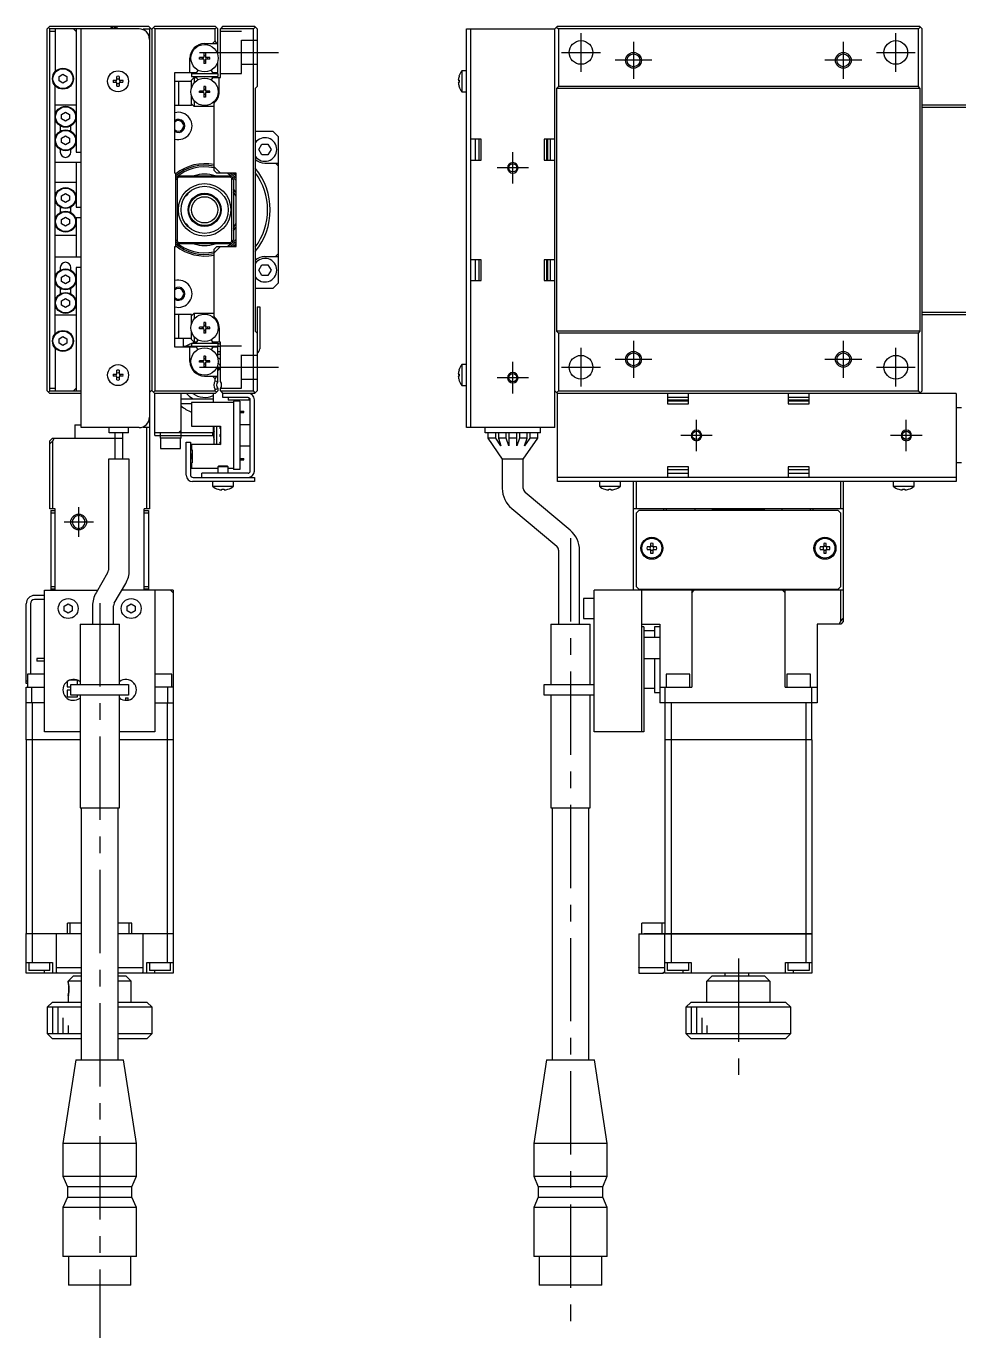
# Model space of a CAD drawing. Extents: x 0 to 726, y -8 to 415.
# Drawn here: x 375.8 to 553.5, y 80.5 to 330.5 of the extents above; entities that cross this region are included whole.
import ezdxf

# ---------------------------------------------------------------- set-up
doc = ezdxf.new("R2010")
doc.units = 0
doc.header["$LTSCALE"] = 0.5
doc.linetypes.add('CENTER', pattern=[50.8, 31.75, -6.35, 6.35, -6.35])
doc.linetypes.add('DASHED', pattern=[19.05, 12.7, -6.35])
for name, color, linetype in [('MSM_CENTER', 1, 'CENTER'), ('MSM_CONTINUOUS', 7, 'CONTINUOUS'), ('MSM_DASHED', 4, 'DASHED'), ('MSM_NARROW', 5, 'CONTINUOUS')]:
    doc.layers.add(name, color=color, linetype=linetype)

msp = doc.modelspace()

# ---------------------------------------------------------------- linework, layer by layer
at = {"layer": 'MSM_CENTER'}
for p, q in [((481.51, 321.79), (481.51, 329.19)), ((541.51, 321.79), (541.51, 329.19)), ((408.79, 325.49), (423.83, 325.49)), ((477.81, 325.49), (485.21, 325.49)), ((491.51, 327.49), (491.51, 320.49)), ((531.51, 327.49), (531.51, 320.49)), ((537.81, 325.49), (545.21, 325.49)), ((495.01, 323.99), (488.01, 323.99)), ((535.01, 323.99), (528.01, 323.99)), ((468.51, 300.49), (468.51, 306.49)), ((471.51, 303.49), (465.51, 303.49)), ((491.51, 270.49), (491.51, 263.49)), ((531.51, 270.49), (531.51, 263.49)), ((481.51, 261.79), (481.51, 269.19)), ((541.51, 261.79), (541.51, 269.19)), ((408.79, 265.49), (423.83, 265.49)), ((468.51, 260.49), (468.51, 266.49)), ((477.81, 265.49), (485.21, 265.49)), ((495.01, 266.99), (488.01, 266.99)), ((535.01, 266.99), (528.01, 266.99)), ((537.81, 265.49), (545.21, 265.49)), ((471.51, 263.49), (465.51, 263.49)), ((503.51, 249.49), (503.51, 255.49)), ((543.51, 249.49), (543.51, 255.49)), ((506.51, 252.49), (500.51, 252.49)), ((546.51, 252.49), (540.51, 252.49)), ((385.77, 233.19), (385.77, 238.79)), ((382.97, 235.99), (388.57, 235.99)), ((479.51, 232.89), (479.51, 82.36)), ((389.77, 220.49), (389.77, 80.49)), ((511.51, 152.77), (511.51, 130.63))]:
    msp.add_line(p, q, dxfattribs=at)
at = {"layer": 'MSM_CONTINUOUS'}
for p, q in [((380.27, 330.49), (379.77, 329.99)), ((380.02, 330.24), (380.27, 329.99)), ((380.27, 330.49), (399.07, 330.49)), ((392.27, 329.99), (391.77, 330.49)), ((391.77, 329.99), (392.02, 330.24)), ((391.87, 330.39), (392.07, 330.39)), ((392.37, 329.99), (392.37, 330.09)), ((392.57, 330.49), (392.57, 329.99)), ((392.77, 330.49), (393.27, 329.99)), ((392.77, 329.99), (392.77, 330.49)), ((399.77, 329.79), (399.07, 330.49)), ((399.27, 329.99), (399.42, 330.14)), ((399.77, 329.99), (400.27, 330.49)), ((400.02, 330.24), (400.27, 329.99)), ((400.27, 330.49), (411.77, 330.49)), ((411.77, 330.49), (412.27, 329.99)), ((411.77, 329.99), (412.02, 330.24)), ((413.27, 330.49), (412.77, 329.99)), ((413.27, 330.49), (419.27, 330.49)), ((419.07, 329.99), (419.42, 330.34)), ((419.27, 330.49), (419.77, 329.99)), ((476.51, 329.99), (477.01, 330.49)), ((476.86, 330.34), (477.21, 329.99)), ((477.01, 330.49), (546.01, 330.49)), ((545.81, 329.99), (546.16, 330.34)), ((546.01, 330.49), (546.51, 329.99)), ((379.77, 260.99), (379.77, 329.99)), ((397.27, 329.99), (380.27, 329.99)), ((380.27, 260.99), (380.27, 329.99)), ((381.27, 329.49), (380.27, 329.49)), ((381.27, 329.99), (381.27, 321.81)), ((384.77, 329.99), (385.27, 329.49)), ((385.27, 329.99), (385.27, 306.49)), ((386.27, 253.99), (386.27, 329.99)), ((398.07, 329.99), (399.27, 329.99)), ((399.27, 329.99), (399.27, 238.49)), ((399.77, 260.99), (399.77, 329.99)), ((411.77, 329.99), (400.27, 329.99)), ((400.27, 329.99), (400.27, 260.99)), ((411.77, 327.69), (411.27, 327.19)), ((411.77, 327.69), (411.77, 329.99)), ((412.12, 327.19), (411.77, 327.69)), ((412.27, 325.1), (412.27, 329.99)), ((412.77, 320.69), (412.77, 329.99)), ((419.07, 329.99), (412.77, 329.99)), ((419.07, 260.99), (419.07, 329.99)), ((419.77, 329.99), (419.77, 318.99)), ((459.71, 329.99), (476.51, 329.99)), ((459.71, 253.99), (459.71, 329.99)), ((460.51, 253.99), (460.51, 329.99)), ((476.51, 253.99), (476.51, 329.99)), ((477.21, 329.99), (477.21, 318.99)), ((545.81, 329.99), (477.21, 329.99)), ((545.81, 318.99), (545.81, 329.99)), ((546.51, 260.99), (546.51, 329.99)), ((409.92, 325.39), (409.63, 325.39)), ((409.63, 325.39), (409.63, 324.59)), ((409.77, 327.19), (412.27, 327.19)), ((409.92, 325.39), (409.92, 324.59)), ((406.97, 321.69), (406.97, 324.39)), ((409.57, 324.53), (408.77, 324.53)), ((408.77, 324.24), (408.77, 324.53)), ((409.57, 324.24), (408.77, 324.24)), ((409.3, 324.53), (409.3, 324.24)), ((409.92, 324.86), (409.63, 324.86)), ((409.63, 324.18), (409.63, 323.39)), ((409.63, 323.92), (409.92, 323.92)), ((409.92, 323.39), (409.63, 323.39)), ((409.92, 324.18), (409.92, 323.39)), ((410.77, 324.53), (409.98, 324.53)), ((410.77, 324.24), (409.98, 324.24)), ((410.24, 324.53), (410.24, 324.24)), ((410.77, 324.24), (410.77, 324.53)), ((412.27, 321.69), (412.27, 323.68)), ((382.02, 320.92), (382.77, 321.36)), ((382.02, 320.06), (382.02, 320.92)), ((382.77, 319.62), (382.02, 320.06)), ((382.77, 321.36), (383.52, 320.92)), ((383.52, 320.06), (382.77, 319.62)), ((383.52, 320.92), (383.52, 320.06)), ((392.34, 320.19), (393.07, 320.19)), ((393.07, 320.19), (393.07, 320.92)), ((393.47, 320.92), (393.47, 320.19)), ((393.47, 320.19), (394.2, 320.19)), ((404.07, 302.49), (404.07, 321.69)), ((404.07, 321.69), (408.22, 321.69)), ((407.27, 321.49), (407.27, 320.89)), ((407.27, 321.49), (412.27, 321.49)), ((407.27, 320.89), (412.27, 320.89)), ((407.77, 320.69), (407.27, 320.19)), ((407.27, 318.7), (407.27, 320.19)), ((407.77, 320.69), (407.77, 319.65)), ((407.77, 320.69), (408.22, 320.69)), ((408.37, 321.95), (408.22, 321.69)), ((408.22, 320.69), (408.35, 320.47)), ((411.32, 321.69), (411.17, 321.95)), ((411.32, 320.69), (411.19, 320.47)), ((411.32, 321.69), (412.27, 321.69)), ((411.32, 320.69), (412.77, 320.69)), ((412.27, 321.49), (412.27, 320.89)), ((412.57, 317.99), (412.57, 320.69)), ((458.12, 320.19), (458.26, 320.19)), ((458.26, 320.94), (458.26, 320.92)), ((458.26, 320.19), (458.26, 319.79)), ((459.71, 321.99), (458.81, 321.99)), ((458.81, 321.99), (458.81, 317.99)), ((381.27, 271.81), (381.27, 319.17)), ((393.07, 319.79), (392.34, 319.79)), ((393.07, 319.06), (393.07, 319.79)), ((394.2, 319.79), (393.47, 319.79)), ((393.47, 319.79), (393.47, 319.06)), ((407.27, 319.94), (404.07, 319.94)), ((404.77, 319.94), (404.77, 315.44)), ((409.57, 318.13), (408.77, 318.13)), ((408.77, 317.84), (408.77, 318.13)), ((409.57, 317.84), (408.77, 317.84)), ((409.3, 318.13), (409.3, 317.84)), ((409.92, 318.99), (409.63, 318.99)), ((409.63, 318.99), (409.63, 318.19)), ((409.92, 318.46), (409.63, 318.46)), ((409.63, 317.78), (409.63, 316.99)), ((409.63, 317.52), (409.92, 317.52)), ((409.92, 318.99), (409.92, 318.19)), ((409.92, 317.78), (409.92, 316.99)), ((410.77, 318.13), (409.98, 318.13)), ((410.77, 317.84), (409.98, 317.84)), ((410.24, 318.13), (410.24, 317.84)), ((410.77, 317.84), (410.77, 318.13)), ((419.77, 318.99), (419.42, 318.64)), ((419.42, 318.64), (419.42, 272.34)), ((458.26, 319.79), (458.12, 319.79)), ((458.26, 319.06), (458.26, 319.04)), ((458.81, 317.99), (459.71, 317.99)), ((477.21, 318.99), (476.86, 318.64)), ((476.86, 318.64), (476.86, 272.34)), ((546.16, 318.64), (476.86, 318.64)), ((545.81, 318.99), (477.21, 318.99)), ((546.16, 318.64), (545.81, 318.99)), ((546.16, 272.34), (546.16, 318.64)), ((381.27, 315.49), (385.27, 315.49)), ((404.07, 315.44), (407.27, 315.44)), ((407.27, 315.44), (407.27, 317.28)), ((407.27, 315.69), (407.77, 315.19)), ((407.27, 315.49), (407.47, 315.49)), ((407.77, 316.33), (407.77, 315.19)), ((411.57, 315.19), (407.77, 315.19)), ((409.92, 316.99), (409.63, 316.99)), ((411.57, 302.99), (411.57, 315.84)), ((546.51, 315.49), (590.01, 315.49)), ((382.52, 313.67), (383.27, 314.11)), ((382.52, 312.81), (382.52, 313.67)), ((383.27, 312.37), (382.52, 312.81)), ((383.27, 314.11), (384.02, 313.67)), ((384.02, 312.81), (383.27, 312.37)), ((384.02, 313.67), (384.02, 312.81)), ((568.51, 314.99), (546.51, 314.99)), ((382.27, 311.51), (382.27, 310.47)), ((384.27, 310.47), (384.27, 311.51)), ((419.42, 310.49), (422.77, 310.49)), ((423.77, 309.49), (422.77, 310.49)), ((382.52, 309.17), (383.27, 309.61)), ((382.52, 308.31), (382.52, 309.17)), ((383.27, 307.87), (382.52, 308.31)), ((383.27, 309.61), (384.02, 309.17)), ((384.02, 308.31), (383.27, 307.87)), ((384.02, 309.17), (384.02, 308.31)), ((420.12, 306.99), (420.69, 307.99)), ((420.69, 307.99), (421.85, 307.99)), ((421.85, 307.99), (422.43, 306.99)), ((423.77, 309.49), (423.77, 281.49)), ((462.51, 308.99), (460.51, 308.99)), ((461.31, 308.99), (461.31, 304.99)), ((462.01, 308.99), (462.01, 304.99)), ((462.51, 304.99), (462.51, 308.99)), ((474.51, 308.99), (474.51, 304.99)), ((476.51, 308.99), (474.51, 308.99)), ((475.01, 304.99), (475.01, 308.99)), ((475.21, 304.99), (475.21, 308.99)), ((475.71, 304.99), (475.71, 308.99)), ((382.27, 307.01), (382.27, 306.49)), ((384.27, 306.49), (384.27, 307.01)), ((385.27, 306.49), (386.27, 306.49)), ((420.69, 305.99), (420.12, 306.99)), ((421.85, 305.99), (420.69, 305.99)), ((422.43, 306.99), (421.85, 305.99)), ((386.27, 304.49), (381.27, 304.49)), ((385.27, 304.49), (385.27, 295.99)), ((411.57, 303.7), (412.78, 302.49)), ((412.07, 302.49), (411.57, 302.99)), ((421.27, 304.39), (423.77, 304.39)), ((423.27, 304.39), (423.77, 303.89)), ((460.51, 304.99), (462.51, 304.99)), ((474.51, 304.99), (476.51, 304.99)), ((385.27, 300.69), (381.27, 300.69)), ((404.07, 302.49), (404.27, 302.49)), ((404.27, 288.49), (404.27, 302.49)), ((404.27, 301.19), (405.07, 301.99)), ((404.57, 301.49), (404.57, 289.49)), ((414.77, 301.69), (404.77, 301.69)), ((405.07, 301.99), (414.47, 301.99)), ((415.77, 302.49), (412.07, 302.49)), ((414.47, 301.99), (415.27, 301.19)), ((414.97, 289.49), (414.97, 301.49)), ((415.27, 301.19), (415.27, 289.79)), ((415.77, 288.49), (415.77, 302.49)), ((382.52, 298.17), (383.27, 298.61)), ((382.52, 297.31), (382.52, 298.17)), ((383.27, 298.61), (384.02, 298.17)), ((384.02, 298.17), (384.02, 297.31)), ((406.21, 298.24), (406.35, 298.24)), ((406.35, 298.24), (406.57, 298.46)), ((406.35, 298.24), (406.35, 298.41)), ((406.57, 298.65), (406.57, 298.46)), ((382.27, 296.01), (382.27, 294.97)), ((383.27, 296.87), (382.52, 297.31)), ((384.02, 297.31), (383.27, 296.87)), ((384.27, 294.97), (384.27, 296.01)), ((385.27, 295.99), (386.27, 295.99)), ((382.52, 293.67), (383.27, 294.11)), ((382.52, 292.81), (382.52, 293.67)), ((383.27, 292.37), (382.52, 292.81)), ((383.27, 294.11), (384.02, 293.67)), ((384.02, 292.81), (383.27, 292.37)), ((384.02, 293.67), (384.02, 292.81)), ((386.27, 293.99), (385.27, 293.99)), ((385.27, 293.99), (385.27, 286.49)), ((406.35, 292.74), (406.21, 292.74)), ((406.35, 292.57), (406.35, 292.74)), ((406.57, 292.51), (406.35, 292.74)), ((406.57, 292.51), (406.57, 292.33)), ((381.27, 290.69), (385.27, 290.69)), ((404.07, 288.49), (404.27, 288.49)), ((404.07, 269.29), (404.07, 288.49)), ((405.07, 288.99), (404.27, 289.79)), ((404.77, 289.29), (414.77, 289.29)), ((414.47, 288.99), (405.07, 288.99)), ((412.78, 288.49), (411.57, 287.28)), ((411.57, 287.99), (412.07, 288.49)), ((411.57, 275.13), (411.57, 287.99)), ((412.07, 288.49), (415.77, 288.49)), ((415.27, 289.79), (414.47, 288.99)), ((386.27, 286.49), (381.27, 286.49)), ((421.27, 286.59), (423.77, 286.59)), ((423.77, 287.09), (423.27, 286.59)), ((462.51, 285.99), (460.51, 285.99)), ((461.31, 285.99), (461.31, 281.99)), ((462.01, 285.99), (462.01, 281.99)), ((462.51, 281.99), (462.51, 285.99)), ((474.51, 285.99), (474.51, 281.99)), ((476.51, 285.99), (474.51, 285.99)), ((475.01, 281.99), (475.01, 285.99)), ((475.21, 281.99), (475.21, 285.99)), ((475.71, 281.99), (475.71, 285.99)), ((382.27, 284.49), (382.27, 283.97)), ((382.52, 282.67), (383.27, 283.11)), ((382.52, 281.81), (382.52, 282.67)), ((383.27, 283.11), (384.02, 282.67)), ((384.02, 282.67), (384.02, 281.81)), ((384.27, 283.97), (384.27, 284.49)), ((386.27, 284.49), (385.27, 284.49)), ((385.27, 284.49), (385.27, 260.99)), ((420.12, 283.99), (420.69, 284.99)), ((420.69, 282.99), (420.12, 283.99)), ((420.69, 284.99), (421.85, 284.99)), ((421.85, 282.99), (420.69, 282.99)), ((421.85, 284.99), (422.43, 283.99)), ((422.43, 283.99), (421.85, 282.99)), ((382.27, 280.51), (382.27, 279.47)), ((383.27, 281.37), (382.52, 281.81)), ((384.02, 281.81), (383.27, 281.37)), ((384.27, 279.47), (384.27, 280.51)), ((422.77, 280.49), (419.42, 280.49)), ((422.77, 280.49), (423.77, 281.49)), ((460.51, 281.99), (462.51, 281.99)), ((474.51, 281.99), (476.51, 281.99)), ((382.52, 278.17), (383.27, 278.61)), ((382.52, 277.31), (382.52, 278.17)), ((383.27, 278.61), (384.02, 278.17)), ((384.02, 278.17), (384.02, 277.31)), ((381.27, 275.49), (385.27, 275.49)), ((383.27, 276.87), (382.52, 277.31)), ((384.02, 277.31), (383.27, 276.87)), ((407.27, 275.54), (404.07, 275.54)), ((404.77, 275.54), (404.77, 271.04)), ((407.77, 275.79), (407.27, 275.29)), ((407.27, 273.7), (407.27, 275.54)), ((407.27, 275.49), (407.47, 275.49)), ((407.77, 275.79), (407.77, 274.65)), ((407.77, 275.79), (411.57, 275.79)), ((419.77, 276.99), (420.27, 276.99)), ((419.77, 276.99), (419.77, 260.99)), ((420.27, 276.99), (420.27, 268.99)), ((546.51, 275.99), (568.51, 275.99)), ((584.01, 275.49), (546.51, 275.49)), ((409.57, 273.13), (408.77, 273.13)), ((408.77, 272.84), (408.77, 273.13)), ((409.57, 272.84), (408.77, 272.84)), ((409.3, 273.13), (409.3, 272.84)), ((409.92, 273.99), (409.63, 273.99)), ((409.63, 273.99), (409.63, 273.19)), ((409.92, 273.46), (409.63, 273.46)), ((409.63, 272.78), (409.63, 271.99)), ((409.63, 272.52), (409.92, 272.52)), ((409.92, 273.99), (409.92, 273.19)), ((409.92, 272.78), (409.92, 271.99)), ((410.77, 273.13), (409.98, 273.13)), ((410.77, 272.84), (409.98, 272.84)), ((410.24, 273.13), (410.24, 272.84)), ((410.77, 272.84), (410.77, 273.13)), ((412.57, 272.99), (412.57, 270.29)), ((382.02, 270.92), (382.77, 271.36)), ((382.02, 270.06), (382.02, 270.92)), ((382.77, 269.62), (382.02, 270.06)), ((382.77, 271.36), (383.52, 270.92)), ((383.52, 270.06), (382.77, 269.62)), ((383.52, 270.92), (383.52, 270.06)), ((404.07, 271.04), (407.27, 271.04)), ((405.77, 269.29), (405.77, 271.04)), ((407.27, 270.79), (407.27, 272.28)), ((407.27, 270.79), (407.77, 270.29)), ((407.27, 270.09), (407.27, 269.49)), ((407.27, 270.09), (412.27, 270.09)), ((407.77, 271.33), (407.77, 270.29)), ((408.22, 270.29), (407.77, 270.29)), ((408.22, 270.29), (408.35, 270.51)), ((409.92, 271.99), (409.63, 271.99)), ((411.32, 270.29), (411.19, 270.51)), ((412.77, 270.29), (411.32, 270.29)), ((412.27, 270.09), (412.27, 269.49)), ((412.77, 262.75), (412.77, 270.29)), ((419.42, 272.34), (419.77, 271.99)), ((476.86, 272.34), (477.21, 271.99)), ((546.16, 272.34), (476.86, 272.34)), ((477.21, 271.99), (477.21, 260.99)), ((545.81, 271.99), (477.21, 271.99)), ((545.81, 271.99), (546.16, 272.34)), ((545.81, 260.99), (545.81, 271.99)), ((381.27, 269.17), (381.27, 260.99)), ((408.22, 269.29), (404.07, 269.29)), ((405.77, 269.49), (412.77, 269.49)), ((406.97, 266.59), (406.97, 269.29)), ((408.37, 269.03), (408.22, 269.29)), ((409.92, 267.59), (409.63, 267.59)), ((409.63, 267.59), (409.63, 266.79)), ((409.92, 267.59), (409.92, 266.79)), ((411.32, 269.29), (411.17, 269.03)), ((412.27, 269.29), (411.32, 269.29)), ((412.27, 267.3), (412.27, 269.29)), ((412.27, 268.49), (412.77, 268.49)), ((412.27, 267.99), (412.77, 267.99)), ((409.57, 266.73), (408.77, 266.73)), ((408.77, 266.44), (408.77, 266.73)), ((409.57, 266.44), (408.77, 266.44)), ((409.3, 266.73), (409.3, 266.44)), ((409.92, 267.06), (409.63, 267.06)), ((409.63, 266.38), (409.63, 265.59)), ((409.63, 266.12), (409.92, 266.12)), ((409.92, 265.59), (409.63, 265.59)), ((409.92, 266.38), (409.92, 265.59)), ((410.77, 266.73), (409.98, 266.73)), ((410.77, 266.44), (409.98, 266.44)), ((410.24, 266.73), (410.24, 266.44)), ((410.77, 266.44), (410.77, 266.73)), ((412.27, 262.75), (412.27, 265.88)), ((412.77, 265.21), (412.27, 265.21)), ((459.71, 265.99), (458.81, 265.99)), ((458.81, 265.99), (458.81, 261.99)), ((392.34, 264.19), (393.07, 264.19)), ((393.07, 263.79), (392.34, 263.79)), ((393.07, 264.19), (393.07, 264.92)), ((393.07, 263.06), (393.07, 263.79)), ((393.47, 264.92), (393.47, 264.19)), ((393.47, 264.19), (394.2, 264.19)), ((394.2, 263.79), (393.47, 263.79)), ((393.47, 263.79), (393.47, 263.06)), ((409.77, 263.79), (412.27, 263.79)), ((411.27, 263.79), (411.77, 263.29)), ((411.77, 263.29), (412.12, 263.79)), ((411.77, 262.92), (411.77, 263.29)), ((411.77, 262.92), (412.27, 262.75)), ((458.12, 264.19), (458.26, 264.19)), ((458.26, 263.79), (458.12, 263.79)), ((458.26, 264.94), (458.26, 264.92)), ((458.26, 264.19), (458.26, 263.79)), ((458.26, 263.06), (458.26, 263.04)), ((379.77, 260.99), (380.27, 260.49)), ((380.27, 260.99), (380.02, 260.74)), ((380.27, 261.49), (381.27, 261.49)), ((380.27, 260.99), (386.27, 260.99)), ((386.27, 260.49), (380.27, 260.49)), ((385.27, 261.49), (384.77, 260.99)), ((399.27, 260.69), (399.77, 261.19)), ((399.42, 260.84), (399.27, 260.99)), ((399.77, 260.99), (400.27, 260.49)), ((400.27, 260.99), (400.02, 260.74)), ((400.27, 260.99), (411.77, 260.99)), ((411.77, 260.49), (400.27, 260.49)), ((400.27, 252.49), (400.27, 260.49)), ((405.27, 251.99), (405.27, 260.49)), ((411.42, 260.49), (411.42, 258.74)), ((411.77, 261.26), (412.27, 261.43)), ((411.77, 260.99), (411.77, 261.26)), ((412.02, 260.74), (411.77, 260.99)), ((411.77, 260.49), (412.27, 260.99)), ((412.27, 261.43), (412.27, 260.99)), ((412.77, 260.99), (412.77, 261.43)), ((412.77, 260.99), (419.07, 260.99)), ((412.77, 260.99), (413.27, 260.49)), ((413.27, 259.69), (413.27, 260.49)), ((419.27, 260.49), (413.27, 260.49)), ((419.42, 260.64), (419.07, 260.99)), ((419.27, 260.49), (419.77, 260.99)), ((458.81, 261.99), (459.71, 261.99)), ((477.01, 260.49), (476.51, 260.99)), ((477.21, 260.99), (476.86, 260.64)), ((553.01, 260.49), (477.01, 260.49)), ((477.01, 243.69), (477.01, 260.49)), ((477.21, 260.99), (545.81, 260.99)), ((498.01, 260.49), (498.01, 258.49)), ((502.01, 258.49), (502.01, 260.49)), ((521.01, 260.49), (521.01, 258.49)), ((525.01, 258.49), (525.01, 260.49)), ((546.16, 260.64), (545.81, 260.99)), ((546.51, 260.99), (546.01, 260.49)), ((553.01, 260.49), (553.01, 243.69)), ((405.27, 259.49), (411.42, 259.49)), ((407.27, 258.49), (405.27, 258.49)), ((407.27, 258.74), (407.27, 254.24)), ((415.27, 258.74), (407.27, 258.74)), ((418.07, 259.69), (413.27, 259.69)), ((414.27, 259.69), (414.27, 259.19)), ((418.27, 259.19), (414.27, 259.19)), ((416.47, 258.99), (415.27, 258.99)), ((415.27, 258.99), (415.27, 245.99)), ((415.42, 258.99), (415.42, 259.19)), ((416.47, 258.99), (416.47, 245.99)), ((418.27, 259.19), (418.27, 259.64)), ((418.47, 245.69), (418.47, 259.29)), ((419.27, 245.69), (419.27, 259.29)), ((502.01, 259.69), (498.01, 259.69)), ((502.01, 259.19), (498.01, 259.19)), ((502.01, 258.99), (498.01, 258.99)), ((498.01, 258.49), (502.01, 258.49)), ((525.01, 259.69), (521.01, 259.69)), ((525.01, 259.19), (521.01, 259.19)), ((525.01, 258.99), (521.01, 258.99)), ((521.01, 258.49), (525.01, 258.49)), ((554.01, 257.74), (553.01, 257.74)), ((416.47, 257.11), (417.27, 257.11)), ((416.47, 256.86), (417.27, 256.86)), ((417.27, 256.86), (417.27, 257.11)), ((385.02, 254.49), (386.27, 254.49)), ((385.02, 254.49), (385.02, 251.99)), ((397.27, 253.99), (386.27, 253.99)), ((391.57, 252.99), (391.57, 253.99)), ((395.27, 252.99), (391.57, 252.99)), ((392.67, 252.99), (392.67, 247.99)), ((394.17, 247.99), (394.17, 252.99)), ((395.27, 252.99), (395.27, 253.99)), ((399.27, 253.99), (398.07, 253.99)), ((398.77, 238.49), (398.77, 253.99)), ((411.27, 252.99), (400.27, 252.99)), ((401.27, 252.99), (401.27, 251.99)), ((405.27, 253.49), (404.77, 252.99)), ((407.27, 254.24), (412.77, 254.24)), ((411.27, 252.99), (411.27, 252.49)), ((411.42, 254.24), (411.42, 252.49)), ((411.57, 250.74), (411.57, 254.24)), ((412.07, 250.74), (412.07, 254.24)), ((412.77, 254.24), (412.77, 250.74)), ((418.47, 254.49), (416.47, 254.49)), ((476.51, 253.99), (459.71, 253.99)), ((463.26, 252.99), (463.26, 253.99)), ((473.76, 252.99), (463.26, 252.99)), ((463.76, 252.99), (463.76, 251.99)), ((465.26, 251.99), (465.26, 252.99)), ((465.76, 252.99), (465.76, 251.99)), ((467.26, 251.99), (467.26, 252.99)), ((467.76, 252.99), (467.76, 250.53)), ((469.26, 250.53), (469.26, 252.99)), ((469.76, 252.99), (469.76, 251.99)), ((471.26, 251.99), (471.26, 252.99)), ((471.76, 252.99), (471.76, 251.99)), ((473.26, 251.99), (473.26, 252.99)), ((473.76, 252.99), (473.76, 253.99)), ((380.27, 251.49), (380.77, 251.99)), ((380.27, 238.49), (380.27, 251.49)), ((380.77, 251.38), (380.27, 250.88)), ((381.08, 251.99), (380.77, 251.38)), ((380.77, 251.99), (394.17, 251.99)), ((380.77, 251.38), (380.77, 238.49)), ((400.27, 252.49), (411.27, 252.49)), ((405.27, 251.99), (401.27, 251.99)), ((401.37, 251.99), (401.37, 249.99)), ((405.17, 249.99), (405.17, 251.99)), ((406.27, 251.19), (407.07, 251.19)), ((406.27, 244.89), (406.27, 251.19)), ((407.07, 251.19), (407.07, 244.99)), ((412.77, 250.74), (407.27, 250.74)), ((407.27, 250.74), (407.27, 249.74)), ((416.47, 250.49), (418.47, 250.49)), ((463.76, 251.99), (466.51, 247.99)), ((465.26, 251.99), (463.76, 251.99)), ((466.26, 250.53), (465.26, 251.99)), ((465.76, 251.99), (466.26, 250.53)), ((467.26, 251.99), (465.76, 251.99)), ((467.76, 250.53), (467.26, 251.99)), ((469.26, 251.99), (467.76, 251.99)), ((469.76, 251.99), (469.26, 250.53)), ((471.26, 251.99), (469.76, 251.99)), ((470.51, 247.99), (473.26, 251.99)), ((470.76, 250.53), (471.26, 251.99)), ((471.76, 251.99), (470.76, 250.53)), ((473.26, 251.99), (471.76, 251.99)), ((391.42, 247.99), (391.42, 226.79)), ((395.42, 247.99), (391.42, 247.99)), ((395.42, 226.79), (395.42, 247.99)), ((401.37, 249.99), (405.17, 249.99)), ((407.27, 249.74), (407.37, 249.74)), ((407.37, 248.94), (407.27, 248.94)), ((407.27, 248.94), (407.27, 248.04)), ((407.37, 248.56), (407.27, 248.56)), ((407.37, 248.41), (407.27, 248.41)), ((407.37, 248.04), (407.27, 248.04)), ((407.37, 249.74), (407.37, 247.24)), ((416.47, 248.11), (417.27, 248.11)), ((416.47, 247.86), (417.27, 247.86)), ((417.27, 247.86), (417.27, 248.11)), ((470.51, 247.99), (466.51, 247.99)), ((466.51, 247.99), (466.51, 242.39)), ((470.51, 242.39), (470.51, 247.99)), ((407.27, 247.24), (407.37, 247.24)), ((407.27, 247.24), (407.27, 246.24)), ((407.27, 246.24), (412.27, 246.24)), ((409.27, 244.49), (409.27, 245.29)), ((418.07, 245.29), (409.27, 245.29)), ((412.47, 246.69), (412.27, 246.49)), ((414.27, 246.49), (412.27, 246.49)), ((412.27, 246.49), (412.27, 245.29)), ((412.47, 246.69), (414.07, 246.69)), ((414.27, 246.49), (414.07, 246.69)), ((414.27, 245.29), (414.27, 246.49)), ((414.27, 246.24), (415.27, 246.24)), ((416.47, 245.99), (415.27, 245.99)), ((502.01, 246.49), (498.01, 246.49)), ((498.01, 246.49), (498.01, 244.49)), ((498.01, 245.99), (502.01, 245.99)), ((498.01, 245.29), (502.01, 245.29)), ((502.01, 244.49), (502.01, 246.49)), ((525.01, 246.49), (521.01, 246.49)), ((521.01, 246.49), (521.01, 244.49)), ((521.01, 245.99), (525.01, 245.99)), ((521.01, 245.29), (525.01, 245.29)), ((525.01, 244.49), (525.01, 246.49)), ((554.01, 247.24), (553.01, 247.24)), ((419.27, 243.69), (407.47, 243.69)), ((407.57, 244.49), (419.27, 244.49)), ((411.27, 243.69), (411.27, 242.79)), ((411.27, 242.79), (415.27, 242.79)), ((415.27, 242.79), (415.27, 243.69)), ((419.27, 244.49), (419.27, 243.69)), ((553.01, 244.49), (477.01, 244.49)), ((553.01, 243.69), (477.01, 243.69)), ((485.01, 243.69), (485.01, 242.79)), ((485.01, 242.79), (489.01, 242.79)), ((489.01, 242.79), (489.01, 243.69)), ((491.51, 222.99), (491.51, 243.69)), ((492.01, 243.69), (492.01, 238.49)), ((531.01, 238.49), (531.01, 243.69)), ((531.51, 243.69), (531.51, 216.99)), ((541.01, 243.69), (541.01, 242.79)), ((541.01, 242.79), (545.01, 242.79)), ((545.01, 242.79), (545.01, 243.69)), ((412.32, 242.23), (412.34, 242.23)), ((413.07, 242.23), (413.47, 242.23)), ((413.07, 242.1), (413.07, 242.23)), ((413.47, 242.23), (413.47, 242.1)), ((414.2, 242.23), (414.22, 242.23)), ((479.45, 234.42), (470.87, 241.62)), ((486.06, 242.23), (486.08, 242.23)), ((486.81, 242.23), (487.21, 242.23)), ((486.81, 242.1), (486.81, 242.23)), ((487.21, 242.23), (487.21, 242.1)), ((487.94, 242.23), (487.96, 242.23)), ((542.06, 242.23), (542.08, 242.23)), ((542.81, 242.23), (543.21, 242.23)), ((542.81, 242.1), (542.81, 242.23)), ((543.21, 242.23), (543.21, 242.1)), ((543.94, 242.23), (543.96, 242.23)), ((381.27, 238.49), (380.27, 238.49)), ((380.47, 238.19), (381.27, 238.19)), ((380.47, 238.19), (380.47, 222.99)), ((381.27, 237.69), (380.47, 237.69)), ((381.27, 222.99), (381.27, 238.49)), ((398.27, 222.99), (398.27, 238.49)), ((399.27, 238.49), (398.27, 238.49)), ((398.27, 238.19), (399.07, 238.19)), ((399.07, 237.69), (398.27, 237.69)), ((399.07, 238.19), (399.07, 223.19)), ((468.3, 238.56), (476.88, 231.36)), ((531.51, 238.49), (491.51, 238.49)), ((492.51, 238.19), (492.01, 237.69)), ((492.01, 237.69), (492.01, 223.69)), ((530.51, 238.19), (492.51, 238.19)), ((497.26, 238.49), (497.26, 238.19)), ((497.76, 238.49), (497.76, 238.19)), ((503.26, 238.19), (503.26, 238.49)), ((506.71, 238.49), (506.51, 238.29)), ((516.51, 238.29), (506.51, 238.29)), ((506.51, 238.29), (506.51, 238.19)), ((516.51, 238.29), (516.31, 238.49)), ((516.51, 238.19), (516.51, 238.29)), ((519.76, 238.49), (519.76, 238.19)), ((525.26, 238.19), (525.26, 238.49)), ((525.76, 238.19), (525.76, 238.49)), ((531.01, 237.69), (530.51, 238.19)), ((531.01, 223.69), (531.01, 237.69)), ((477.24, 230.59), (477.24, 216.49)), ((481.24, 216.49), (481.24, 230.59)), ((494.77, 231.23), (494.09, 231.23)), ((494.09, 230.75), (494.77, 230.75)), ((494.77, 231.91), (494.77, 231.23)), ((494.77, 230.75), (494.77, 230.07)), ((495.25, 231.23), (495.25, 231.91)), ((495.93, 231.23), (495.25, 231.23)), ((495.25, 230.75), (495.93, 230.75)), ((495.25, 230.07), (495.25, 230.75)), ((527.77, 231.23), (527.09, 231.23)), ((527.09, 230.75), (527.77, 230.75)), ((527.77, 231.91), (527.77, 231.23)), ((527.77, 230.75), (527.77, 230.07)), ((528.25, 231.23), (528.25, 231.91)), ((528.93, 231.23), (528.25, 231.23)), ((528.25, 230.07), (528.25, 230.75)), ((528.25, 230.75), (528.93, 230.75)), ((391.29, 226.29), (389.09, 222.49)), ((379.27, 195.99), (379.27, 222.99)), ((379.27, 222.99), (389.38, 222.99)), ((380.47, 223.69), (381.27, 223.69)), ((381.27, 223.19), (380.47, 223.19)), ((392.56, 220.49), (394.75, 224.29)), ((403.77, 222.99), (394, 222.99)), ((398.27, 223.69), (399.07, 223.69)), ((399.07, 223.19), (398.27, 223.19)), ((400.27, 222.99), (400.27, 195.99)), ((403.27, 222.99), (403.77, 222.49)), ((403.77, 222.99), (403.77, 194.54)), ((484.01, 195.99), (484.01, 222.99)), ((531.51, 222.99), (484.01, 222.99)), ((492.01, 223.69), (492.51, 223.19)), ((492.51, 223.19), (530.51, 223.19)), ((493.01, 222.99), (493.01, 195.99)), ((497.26, 223.19), (497.26, 222.99)), ((501.51, 223.19), (501.51, 222.99)), ((502.51, 223.19), (502.51, 222.99)), ((502.61, 222.49), (503.11, 222.99)), ((502.61, 222.99), (502.61, 204.49)), ((504.01, 223.19), (504.01, 222.99)), ((519.01, 222.99), (519.01, 223.19)), ((519.91, 222.99), (520.41, 222.49)), ((520.41, 204.49), (520.41, 222.99)), ((520.51, 223.19), (520.51, 222.99)), ((521.51, 222.99), (521.51, 223.19)), ((525.76, 222.99), (525.76, 223.19)), ((530.51, 223.19), (531.01, 223.69)), ((531.01, 217.1), (531.01, 222.99)), ((375.77, 205.19), (375.77, 220.39)), ((376.57, 220.39), (376.57, 206.99)), ((379.27, 221.99), (377.37, 221.99)), ((379.27, 221.19), (377.37, 221.19)), ((383.02, 219.92), (383.77, 220.36)), ((383.77, 220.36), (384.52, 219.92)), ((395.02, 219.92), (395.77, 220.36)), ((395.77, 220.36), (396.52, 219.92)), ((482.01, 221.39), (482.01, 217.59)), ((484.01, 221.39), (482.01, 221.39)), ((383.02, 219.06), (383.02, 219.92)), ((383.77, 218.62), (383.02, 219.06)), ((384.52, 219.06), (383.77, 218.62)), ((384.52, 219.92), (384.52, 219.06)), ((388.42, 219.99), (388.42, 216.49)), ((392.42, 216.49), (392.42, 219.99)), ((395.02, 219.06), (395.02, 219.92)), ((395.77, 218.62), (395.02, 219.06)), ((396.52, 219.06), (395.77, 218.62)), ((396.52, 219.92), (396.52, 219.06)), ((482.01, 217.59), (484.01, 217.59)), ((531.01, 217.1), (531.51, 217.6)), ((386.02, 216.49), (393.52, 216.49)), ((386.02, 216.49), (386.02, 204.99)), ((393.52, 204.99), (393.52, 216.49)), ((475.76, 216.49), (483.26, 216.49)), ((475.76, 216.49), (475.76, 204.99)), ((483.26, 204.99), (483.26, 216.49)), ((493.01, 216.49), (496.51, 216.49)), ((493.51, 215.99), (493.01, 215.99)), ((493.51, 215.99), (493.51, 195.99)), ((495.51, 215.24), (493.51, 215.24)), ((496.51, 215.99), (495.51, 215.99)), ((495.51, 215.99), (495.51, 213.99)), ((496.51, 216.49), (496.51, 201.49)), ((531.01, 216.49), (526.51, 216.49)), ((526.51, 216.49), (526.51, 201.49)), ((530.71, 216.49), (531.01, 217.1)), ((531.51, 216.99), (531.01, 216.49)), ((496.51, 213.99), (493.51, 213.99)), ((379.27, 209.99), (377.77, 209.99)), ((377.77, 209.99), (377.77, 209.49)), ((379.27, 209.49), (377.77, 209.49)), ((493.51, 209.99), (496.51, 209.99)), ((495.51, 209.99), (495.51, 203.49)), ((375.77, 205.69), (376.02, 205.69)), ((376.02, 205.19), (375.77, 205.19)), ((379.27, 206.99), (376.02, 206.99)), ((376.02, 206.99), (376.02, 204.49)), ((383.55, 205.57), (383.55, 204.57)), ((385.55, 205.82), (383.97, 205.82)), ((385.55, 204.99), (385.55, 205.82)), ((403.52, 206.99), (400.27, 206.99)), ((403.52, 204.49), (403.52, 206.99)), ((502.26, 206.99), (497.76, 206.99)), ((497.76, 206.99), (497.76, 204.49)), ((502.26, 204.49), (502.26, 206.99)), ((525.26, 206.99), (520.76, 206.99)), ((520.76, 206.99), (520.76, 204.49)), ((525.26, 204.49), (525.26, 206.99)), ((375.77, 204.49), (379.27, 204.49)), ((375.77, 194.54), (375.77, 204.49)), ((376.77, 204.49), (376.77, 201.49)), ((383.55, 204.57), (384.27, 204.57)), ((383.55, 203.92), (383.55, 202.67)), ((384.27, 203.92), (383.55, 203.92)), ((383.55, 202.67), (385.55, 202.67)), ((384.27, 202.99), (384.27, 204.99)), ((384.27, 204.99), (395.27, 204.99)), ((395.27, 202.99), (384.27, 202.99)), ((385.55, 202.67), (385.55, 202.99)), ((386.02, 202.99), (386.02, 181.49)), ((393.52, 181.49), (393.52, 202.99)), ((395.27, 204.99), (395.27, 202.99)), ((403.77, 204.49), (400.27, 204.49)), ((402.77, 201.49), (402.77, 204.49)), ((474.51, 202.99), (474.51, 204.99)), ((474.51, 204.99), (484.01, 204.99)), ((484.01, 202.99), (474.51, 202.99)), ((475.76, 202.99), (475.76, 181.49)), ((483.26, 181.49), (483.26, 202.99)), ((495.51, 204.24), (493.51, 204.24)), ((495.51, 203.49), (496.51, 203.49)), ((496.51, 204.49), (502.61, 204.49)), ((497.51, 204.49), (497.51, 194.54)), ((520.41, 204.49), (526.51, 204.49)), ((525.51, 194.54), (525.51, 204.49)), ((379.27, 201.49), (375.77, 201.49)), ((376.93, 201.49), (376.93, 194.54)), ((393.52, 202.49), (393.7, 202.49)), ((393.7, 202.3), (393.7, 202.49)), ((394.7, 202.49), (394.7, 201.99)), ((394.7, 202.49), (395.2, 202.49)), ((395.2, 202.04), (395.2, 202.49)), ((400.27, 201.49), (403.77, 201.49)), ((402.62, 201.49), (402.62, 194.54)), ((526.51, 201.49), (496.51, 201.49)), ((498.67, 201.49), (498.67, 194.54)), ((524.36, 201.49), (524.36, 194.54)), ((386.02, 195.99), (379.27, 195.99)), ((400.27, 195.99), (393.52, 195.99)), ((493.51, 195.99), (484.01, 195.99)), ((375.77, 194.54), (386.02, 194.54)), ((375.77, 194.49), (375.77, 157.54)), ((386.02, 194.49), (375.77, 194.49)), ((375.78, 194.49), (375.78, 194.54)), ((376.93, 194.49), (376.93, 194.54)), ((376.93, 194.49), (376.93, 157.54)), ((393.52, 194.54), (403.77, 194.54)), ((403.77, 194.49), (393.52, 194.49)), ((402.61, 194.49), (402.61, 194.54)), ((402.62, 194.49), (402.62, 157.54)), ((403.76, 194.49), (403.76, 194.54)), ((403.77, 194.49), (403.77, 157.54)), ((497.51, 194.54), (525.51, 194.54)), ((497.51, 194.49), (497.51, 157.54)), ((525.51, 194.49), (497.51, 194.49)), ((497.52, 194.49), (497.52, 194.54)), ((498.67, 194.49), (498.67, 194.54)), ((498.67, 194.49), (498.67, 157.54)), ((524.35, 194.49), (524.35, 194.54)), ((524.36, 194.49), (524.36, 157.54)), ((525.5, 194.49), (525.5, 194.54)), ((525.51, 194.49), (525.51, 157.54)), ((386.02, 181.49), (393.52, 181.49)), ((386.27, 181.49), (386.27, 133.49)), ((393.27, 133.49), (393.27, 181.49)), ((475.76, 181.49), (483.26, 181.49)), ((476.01, 181.49), (476.01, 133.49)), ((483.01, 133.49), (483.01, 181.49)), ((375.77, 157.54), (384.12, 157.54)), ((375.78, 157.49), (375.78, 157.54)), ((376.93, 157.49), (376.93, 157.54)), ((383.62, 157.54), (383.62, 159.49)), ((386.27, 159.49), (383.62, 159.49)), ((384.12, 157.49), (384.12, 159.49)), ((395.92, 159.49), (393.27, 159.49)), ((395.42, 157.49), (395.42, 159.49)), ((395.42, 157.54), (403.77, 157.54)), ((395.92, 157.54), (395.92, 159.49)), ((402.61, 157.49), (402.61, 157.54)), ((403.76, 157.49), (403.76, 157.54)), ((493.11, 157.49), (493.11, 159.49)), ((497.51, 159.49), (493.11, 159.49)), ((493.51, 157.49), (493.51, 157.54)), ((493.51, 157.54), (525.51, 157.54)), ((497.01, 157.54), (497.01, 159.49)), ((497.52, 157.49), (497.52, 157.54)), ((498.67, 157.49), (498.67, 157.54)), ((524.35, 157.49), (524.35, 157.54)), ((525.5, 157.49), (525.5, 157.54)), ((375.77, 149.99), (375.77, 157.49)), ((386.27, 157.49), (375.77, 157.49)), ((376.93, 157.49), (376.93, 151.99)), ((381.52, 151.04), (381.52, 157.49)), ((403.77, 157.49), (393.27, 157.49)), ((398.02, 157.49), (398.02, 151.04)), ((402.62, 157.49), (402.62, 151.99)), ((403.77, 157.49), (403.77, 149.99)), ((492.51, 157.49), (492.51, 151.04)), ((492.51, 157.49), (525.51, 157.49)), ((497.51, 149.99), (497.51, 157.49)), ((498.67, 157.49), (498.67, 151.99)), ((524.36, 157.49), (524.36, 151.99)), ((525.51, 157.49), (525.51, 149.99)), ((375.77, 151.99), (380.77, 151.99)), ((376.27, 151.99), (376.27, 150.49)), ((380.27, 150.49), (376.27, 150.49)), ((379.27, 149.99), (379.27, 150.49)), ((380.27, 150.49), (380.27, 151.99)), ((380.77, 151.99), (380.77, 149.99)), ((381.52, 151.04), (386.27, 151.04)), ((381.52, 150.19), (381.52, 150.99)), ((386.27, 150.99), (381.52, 150.99)), ((381.52, 150.19), (381.54, 150.19)), ((381.54, 150.19), (381.54, 149.99)), ((381.57, 150.99), (381.57, 151.04)), ((393.27, 151.04), (398.02, 151.04)), ((398.02, 150.99), (393.27, 150.99)), ((397.97, 150.99), (397.97, 151.04)), ((398, 150.19), (398.02, 150.19)), ((398, 149.99), (398, 150.19)), ((398.02, 150.99), (398.02, 150.19)), ((398.77, 149.99), (398.77, 151.99)), ((398.77, 151.99), (403.77, 151.99)), ((399.27, 151.99), (399.27, 150.49)), ((403.27, 150.49), (399.27, 150.49)), ((400.27, 149.99), (400.27, 150.49)), ((403.27, 150.49), (403.27, 151.99)), ((492.51, 151.04), (497.51, 151.04)), ((492.51, 150.99), (492.51, 149.99)), ((497.51, 150.99), (492.51, 150.99)), ((492.56, 150.99), (492.56, 151.04)), ((497.21, 149.99), (497.21, 150.19)), ((497.21, 150.19), (497.51, 150.19)), ((497.51, 151.99), (502.51, 151.99)), ((498.01, 150.49), (498.01, 151.99)), ((502.01, 150.49), (498.01, 150.49)), ((501.01, 149.99), (501.01, 150.49)), ((502.01, 151.99), (502.01, 150.49)), ((502.51, 151.99), (502.51, 149.99)), ((520.51, 149.99), (520.51, 151.99)), ((520.51, 151.99), (525.51, 151.99)), ((521.01, 150.49), (521.01, 151.99)), ((525.01, 150.49), (521.01, 150.49)), ((522.01, 149.99), (522.01, 150.49)), ((525.01, 151.99), (525.01, 150.49)), ((386.27, 149.99), (375.77, 149.99)), ((383.77, 148.49), (384.77, 149.49)), ((386.27, 148.49), (383.77, 148.49)), ((383.77, 148.49), (383.77, 148.24)), ((383.77, 148.24), (383.77, 148.24)), ((384.77, 149.49), (386.27, 149.49)), ((403.77, 149.99), (393.27, 149.99)), ((393.27, 149.49), (394.77, 149.49)), ((395.77, 148.49), (393.27, 148.49)), ((394.77, 149.49), (395.77, 148.49)), ((395.77, 144.49), (395.77, 148.49)), ((492.51, 149.99), (497.21, 149.99)), ((525.51, 149.99), (497.51, 149.99)), ((506.51, 149.49), (505.51, 148.49)), ((505.51, 144.49), (505.51, 148.49)), ((517.51, 148.49), (505.51, 148.49)), ((506.51, 149.49), (516.51, 149.49)), ((509.01, 149.49), (509.01, 149.99)), ((513.51, 149.49), (513.51, 149.99)), ((517.51, 148.49), (516.51, 149.49)), ((517.51, 148.49), (517.51, 144.49)), ((383.77, 145.74), (383.77, 144.49)), ((380.77, 144.49), (379.77, 143.49)), ((386.27, 143.49), (379.77, 143.49)), ((379.77, 143.49), (379.77, 138.49)), ((380.77, 144.49), (386.27, 144.49)), ((393.27, 144.49), (398.77, 144.49)), ((399.77, 143.49), (393.27, 143.49)), ((399.77, 143.49), (398.77, 144.49)), ((399.77, 138.49), (399.77, 143.49)), ((502.51, 144.49), (501.51, 143.49)), ((521.51, 143.49), (501.51, 143.49)), ((501.51, 143.49), (501.51, 138.49)), ((502.51, 144.49), (520.51, 144.49)), ((521.51, 143.49), (520.51, 144.49)), ((521.51, 138.49), (521.51, 143.49)), ((379.77, 138.49), (386.27, 138.49)), ((379.77, 138.49), (380.77, 137.49)), ((393.27, 138.49), (399.77, 138.49)), ((398.77, 137.49), (399.77, 138.49)), ((501.51, 138.49), (521.51, 138.49)), ((501.51, 138.49), (502.51, 137.49)), ((520.51, 137.49), (521.51, 138.49)), ((386.27, 137.49), (380.77, 137.49)), ((398.77, 137.49), (393.27, 137.49)), ((520.51, 137.49), (502.51, 137.49)), ((385.2, 133.49), (382.77, 117.49)), ((385.2, 133.49), (394.34, 133.49)), ((396.77, 117.49), (394.34, 133.49)), ((474.94, 133.49), (472.51, 117.49)), ((474.94, 133.49), (484.08, 133.49)), ((486.51, 117.49), (484.08, 133.49)), ((396.77, 117.49), (382.77, 117.49)), ((382.77, 117.49), (382.77, 111.29)), ((396.77, 111.29), (396.77, 117.49)), ((472.51, 117.49), (472.51, 111.29)), ((486.51, 117.49), (472.51, 117.49)), ((486.51, 111.29), (486.51, 117.49)), ((382.77, 111.29), (396.77, 111.29)), ((382.77, 111.29), (383.62, 109.29)), ((395.92, 109.29), (396.77, 111.29)), ((472.51, 111.29), (473.36, 109.29)), ((472.51, 111.29), (486.51, 111.29)), ((485.66, 109.29), (486.51, 111.29)), ((395.92, 109.29), (383.62, 109.29)), ((383.62, 109.29), (383.62, 107.29)), ((395.92, 107.29), (395.92, 109.29)), ((473.36, 109.29), (473.36, 107.29)), ((485.66, 109.29), (473.36, 109.29)), ((485.66, 107.29), (485.66, 109.29)), ((383.62, 107.29), (382.77, 105.29)), ((396.77, 105.29), (382.77, 105.29)), ((382.77, 105.29), (382.77, 95.99)), ((383.62, 107.29), (395.92, 107.29)), ((396.77, 105.29), (395.92, 107.29)), ((396.77, 95.99), (396.77, 105.29)), ((473.36, 107.29), (472.51, 105.29)), ((472.51, 105.29), (472.51, 95.99)), ((486.51, 105.29), (472.51, 105.29)), ((473.36, 107.29), (485.66, 107.29)), ((486.51, 105.29), (485.66, 107.29)), ((486.51, 95.99), (486.51, 105.29)), ((396.77, 95.99), (382.77, 95.99)), ((383.82, 95.99), (383.82, 90.49)), ((395.72, 90.49), (395.72, 95.99)), ((486.51, 95.99), (472.51, 95.99)), ((473.56, 95.99), (473.56, 90.49)), ((485.46, 90.49), (485.46, 95.99)), ((395.72, 90.49), (383.82, 90.49)), ((485.46, 90.49), (473.56, 90.49))]:
    msp.add_line(p, q, dxfattribs=at)
for centre, radius in [((481.51, 325.49), 2.25), ((541.51, 325.49), 2.25), ((409.77, 324.39), 2.6), ((491.51, 323.99), 1.23), ((531.51, 323.99), 1.23), ((382.77, 320.49), 2), ((382.77, 320.49), 1.9), ((393.27, 319.99), 2), ((409.77, 317.99), 2.6), ((383.27, 313.24), 2), ((383.27, 313.24), 1.9), ((383.27, 308.74), 2), ((383.27, 308.74), 1.9), ((468.51, 303.49), 0.783), ((409.77, 295.49), 5), ((383.27, 297.74), 2), ((383.27, 297.74), 1.9), ((409.77, 295.49), 4.5), ((409.77, 295.49), 3.15), ((409.77, 295.49), 3), ((383.27, 293.24), 2), ((383.27, 293.24), 1.9), ((383.27, 282.24), 2), ((383.27, 282.24), 1.9), ((383.27, 277.74), 2), ((383.27, 277.74), 1.9), ((409.77, 272.99), 2.6), ((382.77, 270.49), 2), ((382.77, 270.49), 1.9), ((409.77, 266.59), 2.6), ((481.51, 265.49), 2.25), ((491.51, 266.99), 1.23), ((531.51, 266.99), 1.23), ((541.51, 265.49), 2.25), ((393.27, 263.99), 2), ((468.51, 263.49), 0.783), ((503.51, 252.49), 0.783), ((543.51, 252.49), 0.783), ((495.01, 230.99), 2.1), ((495.01, 230.99), 1.9), ((528.01, 230.99), 2.1), ((528.01, 230.99), 1.9), ((383.77, 219.49), 1.9), ((395.77, 219.49), 1.9)]:
    msp.add_circle(centre, radius, dxfattribs=at)
at = {"layer": 'MSM_CONTINUOUS', "extrusion": (0, 0, -1)}
msp.add_circle((-385.77, 235.99), 1.23, dxfattribs=at)
at = {"layer": 'MSM_CONTINUOUS'}
for centre, radius, start, end in [((392.07, 330.09), 0.3, 0, 90), ((397.27, 327.99), 2, 0, 90), ((409.77, 324.39), 2.8, 90, 180), ((409.57, 324.59), 0.06, 270, 0), ((409.57, 324.18), 0.06, 0, 90), ((409.98, 324.59), 0.06, 180, 270), ((409.98, 324.18), 0.06, 90, 180), ((393.27, 319.99), 0.95, 167.8468, 192.1532), ((393.27, 319.99), 0.435, 152.6335, 207.3665), ((393.27, 319.99), 0.95, 77.8468, 102.1532), ((393.27, 319.99), 0.435, 62.6335, 117.3665), ((393.27, 319.99), 0.435, 332.6335, 27.3665), ((393.27, 319.99), 0.95, 347.8468, 12.1532), ((409.77, 321.19), 1.59, 143.8028, 169.1069), ((409.77, 321.19), 1.59, 190.8931, 216.1972), ((409.89, 321.3), 1.75, 208.6217, 217.006), ((409.89, 321.07), 1.75, 142.994, 150), ((409.66, 321.07), 1.75, 30, 37.006), ((409.77, 321.19), 1.59, 10.8931, 36.1972), ((409.77, 321.19), 1.59, 323.8028, 349.1069), ((409.66, 321.3), 1.75, 322.994, 331.3783), ((461.31, 319.99), 3.19, 163.0947, 176.4097), ((461.31, 319.99), 3.2, 141.3178, 162.73), ((393.27, 319.99), 0.435, 242.6335, 297.3665), ((393.27, 319.99), 0.95, 257.8468, 282.1532), ((409.57, 318.19), 0.06, 270, 0), ((409.57, 317.78), 0.06, 0, 90), ((409.98, 318.19), 0.06, 180, 270), ((409.98, 317.78), 0.06, 90, 180), ((409.77, 317.99), 2.8, 310.0052, 0), ((461.31, 319.99), 3.19, 183.5903, 196.9053), ((461.31, 319.99), 3.2, 197.27, 218.6822), ((404.77, 311.49), 2.6, 254.3815, 105.6185), ((404.77, 311.49), 1.01, 225.9346, 134.0654), ((421.27, 306.99), 2.25, 214.6921, 145.3079), ((383.27, 306.49), 1, 180, 0), ((421.27, 306.99), 2.6, 224.6397, 270), ((409.77, 295.49), 8.8, 78.1971, 128.6822), ((409.77, 295.49), 8.5, 77.7742, 130.3202), ((409.77, 295.49), 8.2, 77.3196, 132.1236), ((409.77, 295.49), 12.5, 320.5338, 39.4662), ((409.77, 295.49), 12, 323.5298, 36.4702), ((409.77, 295.49), 6.8, 72.9174, 107.0826), ((409.77, 295.49), 8.2, 42.9703, 58.6119), ((409.77, 295.49), 8.5, 45.0991, 55.4397), ((409.77, 295.49), 8.8, 47.0141, 52.6982), ((409.77, 295.49), 9, 48.1897, 51.0576), ((409.77, 295.49), 6.8, 28.0725, 36.0189), ((409.77, 295.49), 6.5, 22.6199, 32.2042), ((409.77, 295.49), 6.5, 327.7958, 337.3801), ((409.77, 295.49), 6.8, 323.9811, 331.9275), ((409.77, 295.49), 8.2, 227.8764, 282.6804), ((409.77, 295.49), 8.5, 229.6798, 282.2258), ((409.77, 295.49), 8.8, 231.3178, 281.8029), ((409.77, 295.49), 6.8, 252.9174, 287.0826), ((409.77, 295.49), 8.2, 301.3881, 317.0297), ((409.77, 295.49), 8.5, 304.5603, 314.9009), ((409.77, 295.49), 8.8, 307.3018, 312.9859), ((409.77, 295.49), 9, 308.9424, 311.8103), ((383.27, 284.49), 1, 0, 180), ((421.27, 283.99), 2.6, 90, 135.3603), ((421.27, 283.99), 2.25, 214.6921, 145.3079), ((404.77, 279.49), 2.6, 254.3815, 105.6185), ((404.77, 279.49), 1.01, 225.9346, 134.0654), ((409.77, 272.99), 2.8, 0, 49.9948), ((409.57, 273.19), 0.06, 270, 0), ((409.57, 272.78), 0.06, 0, 90), ((409.98, 273.19), 0.06, 180, 270), ((409.98, 272.78), 0.06, 90, 180), ((409.77, 263.49), 7, 110.9248, 121.0027), ((409.77, 263.49), 7, 103.7291, 109.463), ((409.77, 269.79), 1.59, 143.8028, 169.1069), ((409.89, 269.67), 1.75, 142.994, 151.3783), ((409.66, 269.67), 1.75, 28.6217, 37.006), ((409.77, 269.79), 1.59, 10.8931, 36.1972), ((409.77, 263.49), 7, 70.537, 76.2709), ((409.77, 263.49), 7, 64.6231, 69.0752), ((409.77, 269.79), 1.59, 190.8931, 216.1972), ((409.89, 269.9), 1.75, 210, 217.006), ((409.77, 269.79), 1.59, 323.8028, 349.1069), ((409.66, 269.9), 1.75, 322.994, 330), ((419.27, 268.99), 1, 299.9999, 0), ((409.77, 266.59), 2.8, 180, 270), ((409.57, 266.79), 0.06, 270, 0), ((409.57, 266.38), 0.06, 0, 90), ((409.98, 266.79), 0.06, 180, 270), ((409.98, 266.38), 0.06, 90, 180), ((409.77, 263.49), 4.57, 48.9699, 56.8962), ((413.42, 263.21), 2, 108.9656, 125.0996), ((409.77, 263.49), 3.75, 36.8699, 46.6705), ((461.31, 263.99), 3.2, 141.3178, 162.73), ((393.27, 263.99), 0.95, 167.8468, 192.1532), ((393.27, 263.99), 0.435, 152.6335, 207.3665), ((393.27, 263.99), 0.95, 77.8468, 102.1532), ((393.27, 263.99), 0.435, 62.6335, 117.3665), ((393.27, 263.99), 0.435, 242.6335, 297.3665), ((393.27, 263.99), 0.95, 257.8468, 282.1532), ((393.27, 263.99), 0.435, 332.6335, 27.3665), ((393.27, 263.99), 0.95, 347.8468, 12.1532), ((413.02, 262.09), 1.5, 146.4427, 213.5573), ((413.02, 262.09), 1, 138.5904, 221.4096), ((412.02, 262.09), 1, 318.5904, 41.4096), ((461.31, 263.99), 3.19, 163.0947, 176.4097), ((461.31, 263.99), 3.19, 183.5903, 196.9053), ((461.31, 263.99), 3.2, 197.27, 218.6822), ((409.77, 263.49), 4.57, 221.0301, 241.0774), ((409.77, 263.49), 3.75, 233.1301, 296.1039), ((418.07, 259.29), 1.2, 0, 90), ((409.77, 263.49), 7, 229.9948, 249.0752), ((418.07, 259.29), 0.4, 0, 90), ((397.27, 255.99), 2, 270, 0), ((413.42, 252.49), 2, 157.6684, 202.3316), ((412.87, 253.99), 0.25, 113.5782, 246.4218), ((412.87, 252.49), 0.25, 113.5782, 246.4218), ((412.87, 250.99), 0.25, 113.5782, 246.4218), ((418.07, 245.69), 0.4, 270, 0), ((418.07, 245.69), 1.2, 270, 0), ((407.47, 244.89), 1.2, 180, 270), ((407.57, 244.99), 0.5, 180, 270), ((413.27, 245.29), 3.2, 231.3178, 252.73), ((413.27, 245.29), 3.2, 287.27, 308.6822), ((487.01, 245.29), 3.2, 231.3178, 252.73), ((487.01, 245.29), 3.2, 287.27, 308.6822), ((543.01, 245.29), 3.2, 231.3178, 252.73), ((543.01, 245.29), 3.2, 287.27, 308.6822), ((413.27, 245.29), 3.19, 253.0947, 266.4097), ((413.27, 245.29), 3.19, 273.5903, 286.9053), ((471.51, 242.39), 5, 180, 230), ((471.51, 242.39), 1, 180, 230), ((487.01, 245.29), 3.19, 253.0947, 266.4097), ((487.01, 245.29), 3.19, 273.5903, 286.9053), ((543.01, 245.29), 3.19, 253.0947, 266.4097), ((543.01, 245.29), 3.19, 273.5903, 286.9053), ((476.24, 230.59), 5, 0, 50), ((476.24, 230.59), 1, 0, 50), ((495.01, 230.99), 0.95, 165.3667, 194.6333), ((495.01, 230.99), 0.365, 138.8496, 221.1504), ((495.01, 230.99), 0.95, 75.3667, 104.6333), ((495.01, 230.99), 0.365, 48.8496, 131.1504), ((495.01, 230.99), 0.365, 228.8496, 311.1504), ((495.01, 230.99), 0.95, 255.3667, 284.6333), ((495.01, 230.99), 0.365, 318.8496, 41.1504), ((495.01, 230.99), 0.95, 345.3667, 14.6333), ((528.01, 230.99), 0.95, 165.3667, 194.6333), ((528.01, 230.99), 0.365, 138.8496, 221.1504), ((528.01, 230.99), 0.95, 75.3667, 104.6333), ((528.01, 230.99), 0.365, 48.8496, 131.1504), ((528.01, 230.99), 0.365, 228.8496, 311.1504), ((528.01, 230.99), 0.95, 255.3667, 284.6333), ((528.01, 230.99), 0.365, 318.8496, 41.1504), ((528.01, 230.99), 0.95, 345.3667, 14.6333), ((390.42, 226.79), 1, 330, 0), ((390.42, 226.79), 5, 330, 0), ((377.37, 220.39), 1.6, 90, 180), ((377.37, 220.39), 0.8, 90, 180), ((393.42, 219.99), 5, 150, 180), ((393.42, 219.99), 1, 150, 180), ((384.77, 203.99), 2, 51.3178, 308.6822), ((394.77, 203.99), 2, 231.3178, 128.6822), ((396.44, 205.29), 0.2, 165.0744, 270.8063), ((377.9, 146.99), 6, 347.9764, 12.0236)]:
    msp.add_arc(centre, radius, start, end, dxfattribs=at)
at = {"layer": 'MSM_DASHED'}
for p, q in [((416.77, 329.49), (412.77, 329.49)), ((416.77, 321.49), (416.77, 329.49)), ((419.77, 327.74), (416.77, 327.74)), ((416.77, 323.24), (419.77, 323.24)), ((412.77, 321.49), (416.77, 321.49)), ((416.77, 269.49), (412.77, 269.49)), ((416.77, 261.49), (416.77, 269.49)), ((419.77, 267.74), (416.77, 267.74)), ((416.77, 263.24), (419.77, 263.24)), ((412.82, 261.49), (416.77, 261.49))]:
    msp.add_line(p, q, dxfattribs=at)
at = {"layer": 'MSM_NARROW'}
for p, q in [((406.21, 292.74), (406.21, 292.74)), ((383.83, 145.73), (383.77, 145.49)), ((380.77, 143.49), (380.77, 138.49)), ((381.77, 143.49), (381.77, 138.49)), ((502.51, 143.49), (502.51, 138.49)), ((503.51, 143.49), (503.51, 138.49)), ((382.77, 141.49), (382.77, 138.49)), ((504.51, 141.49), (504.51, 138.49)), ((383.77, 139.99), (383.77, 138.49)), ((505.51, 139.99), (505.51, 138.49))]:
    msp.add_line(p, q, dxfattribs=at)
for centre, radius in [((491.51, 323.99), 1.5), ((531.51, 323.99), 1.5), ((409.77, 295.49), 2.5), ((491.51, 266.99), 1.5), ((531.51, 266.99), 1.5), ((385.77, 235.99), 1.5)]:
    msp.add_circle(centre, radius, dxfattribs=at)
at = {"layer": 'MSM_NARROW', "extrusion": (0, 0, -1)}
for centre in [(-468.51, 303.49), (-468.51, 263.49), (-503.51, 252.49), (-543.51, 252.49)]:
    msp.add_circle(centre, 1, dxfattribs=at)
at = {"layer": 'MSM_NARROW'}
for centre, radius, start, end in [((404.77, 311.49), 1.25, 235.9442, 124.0558), ((404.77, 279.49), 1.25, 235.9442, 124.0558), ((377.98, 146.99), 5.98, 347.7902, 14.4982)]:
    msp.add_arc(centre, radius, start, end, dxfattribs=at)

doc.saveas('drawing.dxf')
